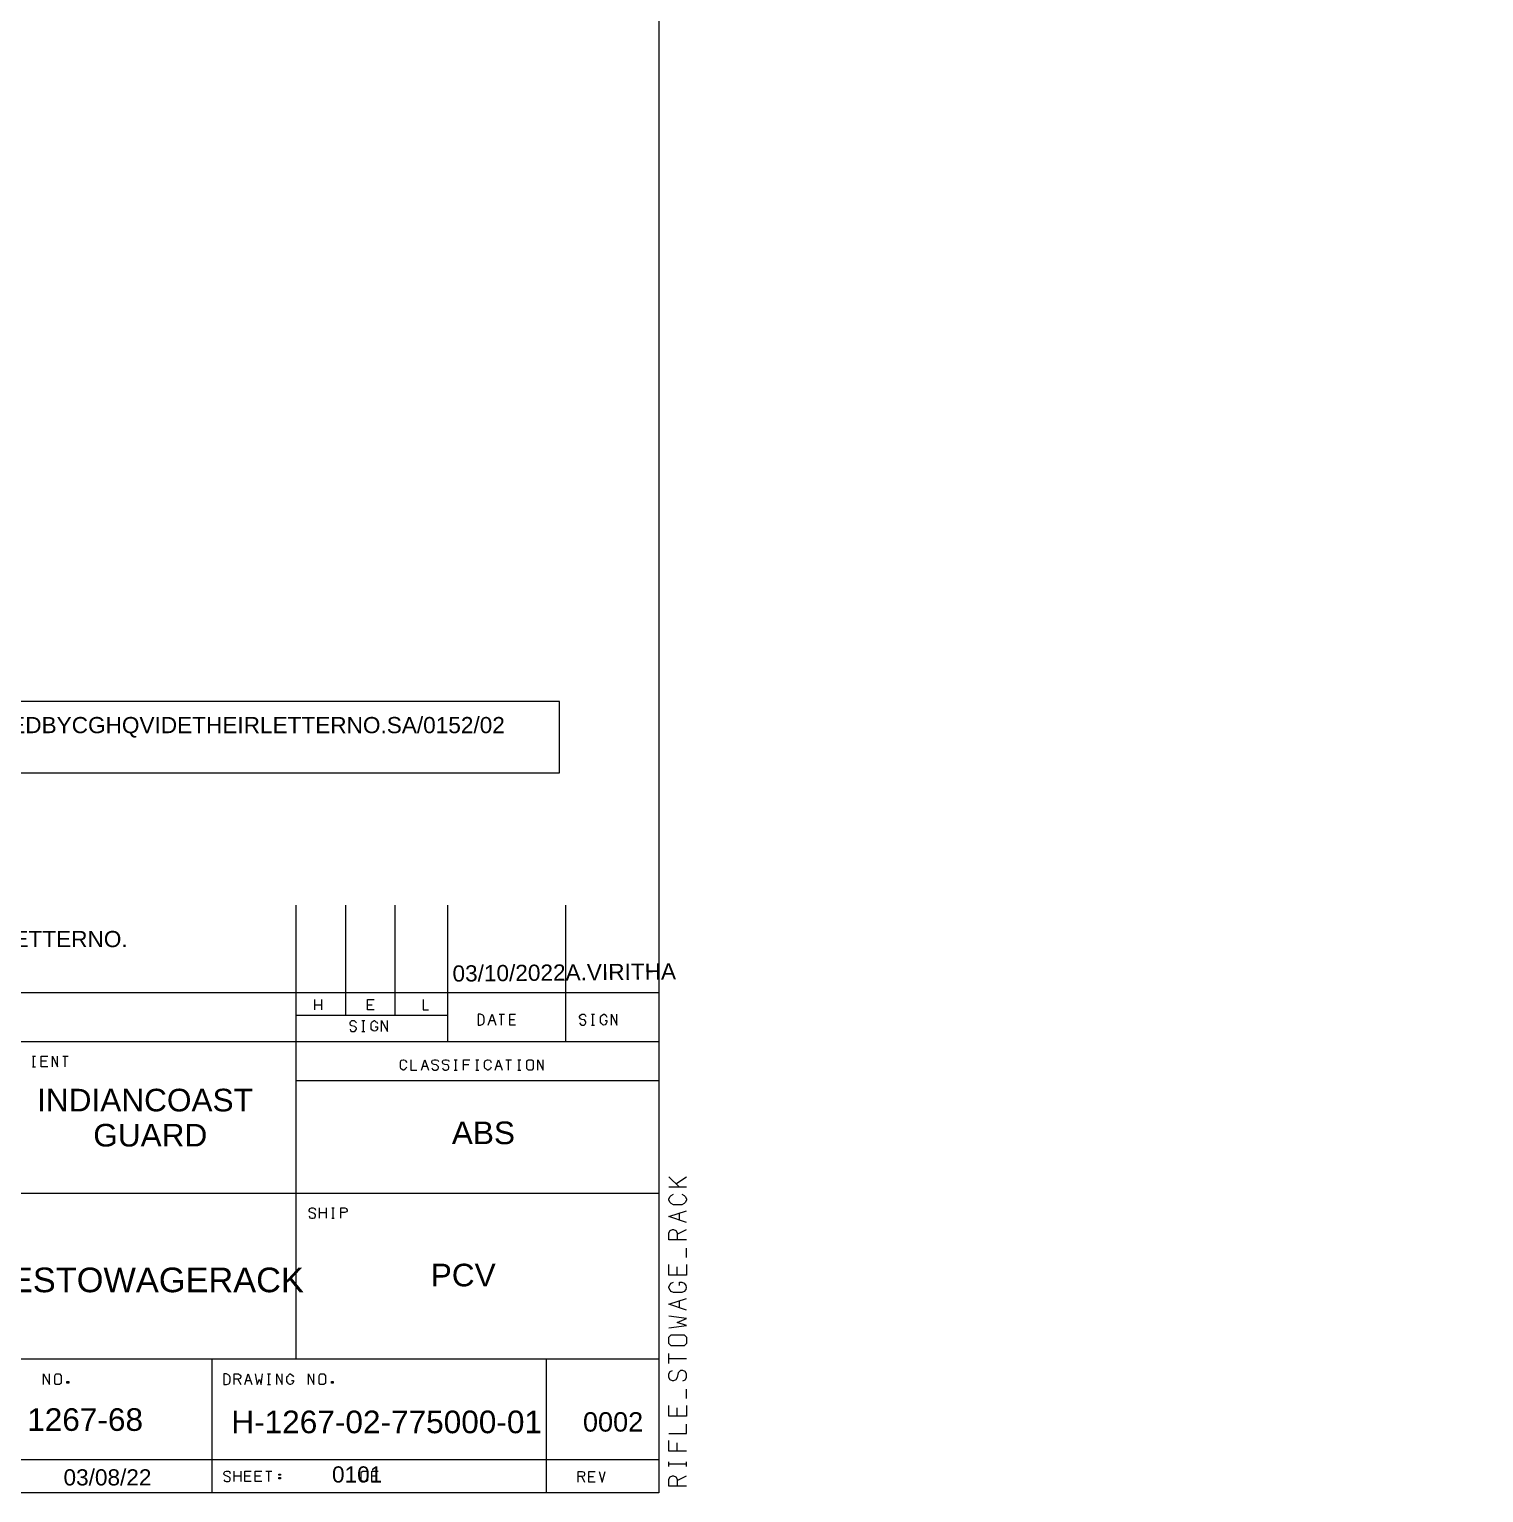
# Model space of a CAD drawing. Header units: millimetres. Extents: x -3009 to 55097, y -2803 to 5841.
# Drawn here: x 48174.1 to 48252.1, y 21.6 to 100 of the extents above; entities that cross this region are included whole.
import ezdxf

# ---------------------------------------------------------------- set-up
doc = ezdxf.new("R2010")
doc.units = ezdxf.units.MM
doc.layers.add('PDF2_Geometry', color=7, linetype='Continuous')
doc.layers.add('PDF2_Text', color=7, linetype='Continuous')
doc.styles.add('PDF F3', font='arial.ttf')

msp = doc.modelspace()

# ---------------------------------------------------------------- linework, layer by layer
at = {"layer": 'PDF2_Geometry', "lineweight": 13}
for points in [[(47995.74799842235, 21.581074835761), (47995.74799842235, 175.9976682847704), (48207.91007203603, 175.9976682847704), (48207.91007203603, 21.581074835761)], [(48150.00776144141, 63.98839552915081), (48150.00776144141, 60.16169583015318), (48202.5777762535, 60.16169583015318), (48202.5777762535, 63.98839552915081)], [(48198.21784615819, 46.64280211871653), (48198.34331159997, 46.64280211871653), (48198.46877704175, 46.70553483960578), (48198.5001434022, 46.73690120005034), (48198.53150976264, 46.83100028138421), (48198.53150976264, 47.01919844405182), (48198.5001434022, 47.14466388583025), (48198.46877704175, 47.17603024627488), (48198.34331159997, 47.23876296716412), (48198.21784615819, 47.23876296716412)], [(48200.91537102464, 44.22759092864362), (48200.82127194331, 44.32169000997743), (48200.82127194331, 44.72945269575735), (48200.91537102464, 44.79218541664659), (48201.1035691873, 44.79218541664659), (48201.1663019082, 44.72945269575735), (48201.1663019082, 44.32169000997743), (48201.1035691873, 44.22759092864362)], [(48175.57133008829, 27.38384675486031), (48175.5085973674, 27.44657947574956), (48175.5085973674, 27.85434216152947), (48175.57133008829, 27.94844124286328), (48175.75952825095, 27.94844124286328), (48175.85362733229, 27.85434216152947), (48175.85362733229, 27.44657947574956), (48175.75952825095, 27.38384675486031)], [(48176.16730664033, 27.4465809062271), (48176.16730664033, 27.5406882212306), (48176.26140180088, 27.5406882212306), (48176.26140180088, 27.4465809062271)], [(48184.57349212779, 27.38384675486031), (48184.73032393002, 27.38384675486031), (48184.8557893718, 27.41521311530494), (48184.88715573224, 27.44657947574956), (48184.91852209269, 27.57204491752799), (48184.91852209269, 27.76024308019561), (48184.88715573224, 27.85434216152947), (48184.8557893718, 27.88570852197404), (48184.73032393002, 27.94844124286328), (48184.57349212779, 27.94844124286328)], [(48189.7489384104, 27.38384675486031), (48189.68620568951, 27.44657947574956), (48189.68620568951, 27.85434216152947), (48189.7489384104, 27.94844124286328), (48189.93713657307, 27.94844124286328), (48190.0312356544, 27.85434216152947), (48190.0312356544, 27.44657947574956), (48189.93713657307, 27.38384675486031)], [(48190.34490293358, 27.4465809062271), (48190.34490293358, 27.5406882212306), (48190.43899809411, 27.5406882212306), (48190.43899809411, 27.4465809062271)], [(48187.61602094914, 22.58479738978974), (48187.61602094914, 22.52206329662226), (48187.52192578861, 22.52206329662226), (48187.52192578861, 22.58479738978974)], [(48187.52192578861, 22.33387277950493), (48187.52192578861, 22.39660687267246), (48187.61602094914, 22.39660687267246), (48187.61602094914, 22.33387277950493)], [(48192.03866932171, 22.1770313996679), (48191.94457024037, 22.23976412055708), (48191.94457024037, 22.67889316678162), (48192.03866932171, 22.74162588767086), (48192.22686748437, 22.74162588767086), (48192.28960020526, 22.67889316678162), (48192.28960020526, 22.23976412055708), (48192.22686748437, 22.1770313996679)]]:
    msp.add_lwpolyline(points, close=True, dxfattribs=at)
for points in [[(48188.46291405343, 28.76397431817276), (48188.46291405343, 45.76453579795833), (48188.46291405343, 53.07290366274481)], [(48191.12906194469, 47.17602456648251), (48191.12906194469, 53.07290366274481)], [(48193.76383661412, 47.17602456648251), (48193.76383661412, 53.07290366274481)], [(48196.58681395512, 45.76453579795833), (48196.58681395512, 53.07290366274481)], [(48202.92280817879, 45.76453579795833), (48202.92280817879, 53.07290366274481)], [(48137.30438781382, 48.39931066342473), (48207.91007203603, 48.39931066342473)], [(48189.46663660746, 47.45832220256352), (48189.46663660746, 48.02291767076525)], [(48189.81166853275, 48.02291767076525), (48189.81166853275, 47.45832220256352)], [(48192.63464587375, 47.45832220256352), (48192.28961394847, 47.45832220256352), (48192.28961394847, 48.02291767076525), (48192.63464587375, 48.02291767076525)], [(48195.26940858475, 48.02291767076525), (48195.26940858475, 47.45832220256352), (48195.5517183753, 47.45832220256352)], [(48188.46291405343, 47.17602456648251), (48196.58681395512, 47.17602456648251)], [(48189.46663660746, 47.74062003468424), (48189.81166853275, 47.74062003468424)], [(48192.28961394847, 47.74062003468424), (48192.54053855875, 47.74062003468424)], [(48198.7510765545, 46.64280212407698), (48198.97064009742, 47.23875865964999), (48199.15885453139, 46.64280212407698)], [(48199.3470450485, 47.23875865964999), (48199.62933072616, 47.23875865964999)], [(48199.47251343088, 46.64280212407698), (48199.47251343088, 47.23875865964999)], [(48200.22529922015, 46.64280212407698), (48199.9116405167, 46.64280212407698), (48199.9116405167, 47.23875865964999), (48200.22529922015, 47.23875865964999)], [(48203.64424502147, 46.76825846685409), (48203.70697774236, 46.70552574596485), (48203.76971046325, 46.64279302507566), (48203.89517590503, 46.64279302507566), (48203.95790862592, 46.70552574596485), (48203.98927498636, 46.76825846685409), (48203.98927498636, 46.83099118774334), (48203.92654226547, 46.92509026907715), (48203.76971046325, 46.95645662952177), (48203.70697774236, 46.98782298996639), (48203.64424502147, 47.0819220713002), (48203.64424502147, 47.11328843174482), (48203.70697774236, 47.17602115263401), (48203.76971046325, 47.23875387352325), (48203.89517590503, 47.23875387352325), (48203.95790862592, 47.17602115263401), (48203.98927498636, 47.11328843174482)], [(48204.3029356839, 47.23875865964999), (48204.45975317522, 47.23875865964999)], [(48204.36565781865, 46.64280212407698), (48204.36565781865, 47.23875865964999)], [(48204.83615842241, 46.73689497808556), (48204.77342570152, 46.79962769897475), (48204.77342570152, 47.08192494297623), (48204.83615842241, 47.14465766386547), (48204.86752478286, 47.1760240243101), (48204.93025750374, 47.23875674519928), (48204.99299022464, 47.23875674519928), (48205.05572294552, 47.1760240243101), (48205.08708930597, 47.14465766386547), (48205.11845566641, 47.08192494297623)], [(48205.36938056871, 46.64280212407698), (48205.36938056871, 47.23875865964999), (48205.65169016322, 46.64280212407698), (48205.65169016322, 47.23875865964999)], [(48191.34862151678, 46.42323855282962), (48191.37998787723, 46.36050583194043), (48191.44272059811, 46.29777311105119), (48191.56818603989, 46.29777311105119), (48191.63091876078, 46.36050583194043), (48191.69365148167, 46.42323855282962), (48191.69365148167, 46.48597127371886), (48191.59955240034, 46.58007035505267), (48191.44272059811, 46.61143671549729), (48191.37998787723, 46.64280307594191), (48191.34862151678, 46.73690215727572), (48191.34862151678, 46.76826851772034), (48191.37998787723, 46.83100123860953), (48191.44272059811, 46.89373395949877), (48191.56818603989, 46.89373395949877), (48191.63091876078, 46.83100123860953), (48191.69365148167, 46.76826851772034)], [(48191.97595504898, 46.89372673436179), (48192.13278449872, 46.89372673436179)], [(48191.97595504898, 46.29777019878878), (48192.13278449872, 46.29777019878878)], [(48192.07005040555, 46.29777019878878), (48192.07005040555, 46.89372673436179)], [(48192.50918578733, 46.39186309874412), (48192.47781942689, 46.45459581963337), (48192.47781942689, 46.73689306363485), (48192.50918578733, 46.79962578452404), (48192.54055214777, 46.83099214496866), (48192.63465122911, 46.89372486585791), (48192.66601758955, 46.89372486585791), (48192.72875031045, 46.83099214496866), (48192.79148303133, 46.79962578452404), (48192.82284939178, 46.73689306363485)], [(48192.69738395, 46.54869490096718), (48192.82284939178, 46.54869490096718), (48192.82284939178, 46.45459581963337), (48192.79148303133, 46.39186309874412)], [(48193.04239993379, 46.29777019878878), (48193.04239993379, 46.89372673436179), (48193.35605863723, 46.29777019878878), (48193.35605863723, 46.89372673436179)], [(48198.84517171505, 46.89372673436179), (48199.06473525795, 46.89372673436179)], [(48199.9116405167, 46.95646102356903), (48200.16257708542, 46.95646102356903)], [(48204.3029356839, 46.64280212407698), (48204.45975317522, 46.64280212407698)], [(48205.02435658508, 46.89372678030861), (48205.11845566641, 46.89372678030861), (48205.11845566641, 46.79962769897475), (48205.08708930597, 46.73689497808556)], [(48137.30438781382, 21.581074835761), (48137.30438781382, 45.76453579795833), (48207.91007203603, 45.76453579795833)], [(48174.31669078598, 44.98037678684307), (48174.47352023573, 44.98037678684307)], [(48174.37942507519, 44.41578151468116), (48174.37942507519, 44.98037678684307)], [(48175.13221086447, 44.41578151468116), (48174.78717913522, 44.41578151468116), (48174.78717913522, 44.98037678684307), (48175.13221086447, 44.98037678684307)], [(48174.78717913522, 44.72945217655831), (48175.0694767713, 44.72945217655831)], [(48175.38314762922, 44.41578151468116), (48175.38314762922, 44.98037678684307), (48175.6654452653, 44.41578151468116), (48175.6654452653, 44.98037678684307)], [(48175.94774309742, 44.98037678684307), (48176.2300407335, 44.98037678684307)], [(48176.07319932533, 44.41578151468116), (48176.07319932533, 44.98037678684307)], [(48194.39114635505, 44.38442033780325), (48194.32841363416, 44.32168761691406), (48194.29704727371, 44.29032125646944), (48194.23431455283, 44.2275885355802), (48194.20294819238, 44.2275885355802), (48194.10884911105, 44.29032125646944), (48194.0774827506, 44.32168761691406), (48194.04611639016, 44.38442033780325), (48194.04611639016, 44.63535122136011), (48194.0774827506, 44.72945030269398), (48194.10884911105, 44.7608166631386), (48194.20294819238, 44.79218302358316), (48194.23431455283, 44.79218302358316), (48194.29704727371, 44.7608166631386), (48194.32841363416, 44.72945030269398), (48194.39114635505, 44.63535122136011)], [(48194.61071795601, 44.79218646576555), (48194.61071795601, 44.22759099756382), (48194.92437665947, 44.22759099756382)], [(48195.17531342422, 44.22759099756382), (48195.36352785819, 44.79218646576555), (48195.5517183753, 44.22759099756382)], [(48195.73990878827, 44.35305924209808), (48195.77127514872, 44.2903265212089), (48195.86537423005, 44.22759380031965), (48195.95947331138, 44.22759380031965), (48196.05357239272, 44.2903265212089), (48196.08493875316, 44.35305924209808), (48196.08493875316, 44.41579196298733), (48195.99083967183, 44.50989104432114), (48195.86537423005, 44.54125740476576), (48195.77127514872, 44.57262376521038), (48195.73990878827, 44.63535648609957), (48195.73990878827, 44.69808920698881), (48195.77127514872, 44.760821927878), (48195.86537423005, 44.79218828832262), (48195.95947331138, 44.79218828832262), (48196.05357239272, 44.760821927878), (48196.08493875316, 44.69808920698881)], [(48196.30451221038, 44.35305924209808), (48196.33587857083, 44.2903265212089), (48196.42997765216, 44.22759380031965), (48196.52407673349, 44.22759380031965), (48196.61817581482, 44.2903265212089), (48196.64954217527, 44.35305924209808), (48196.64954217527, 44.41579196298733), (48196.58680945438, 44.50989104432114), (48196.42997765216, 44.54125740476576), (48196.33587857083, 44.57262376521038), (48196.30451221038, 44.63535648609957), (48196.30451221038, 44.69808920698881), (48196.33587857083, 44.760821927878), (48196.42997765216, 44.79218828832262), (48196.52407673349, 44.79218828832262), (48196.61817581482, 44.760821927878), (48196.64954217527, 44.69808920698881)], [(48196.93184588041, 44.79218646576555), (48197.08866317569, 44.79218646576555)], [(48197.02594104096, 44.22759099756382), (48197.02594104096, 44.79218646576555)], [(48197.43369510098, 44.22759099756382), (48197.43369510098, 44.79218646576555), (48197.77872702627, 44.79218646576555)], [(48198.09238572972, 44.79218646576555), (48198.24922713789, 44.79218646576555)], [(48198.15513197736, 44.22759099756382), (48198.15513197736, 44.79218646576555)], [(48198.90790991687, 44.38442033780325), (48198.87654355643, 44.32168761691406), (48198.84517719599, 44.29032125646944), (48198.75107811466, 44.2275885355802), (48198.71971175421, 44.2275885355802), (48198.65697903332, 44.29032125646944), (48198.59424631243, 44.32168761691406), (48198.56287995198, 44.38442033780325), (48198.56287995198, 44.63535122136011), (48198.59424631243, 44.72945030269398), (48198.65697903332, 44.7608166631386), (48198.71971175421, 44.79218302358316), (48198.75107811466, 44.79218302358316), (48198.84517719599, 44.7608166631386), (48198.87654355643, 44.72945030269398), (48198.90790991687, 44.63535122136011)], [(48199.12748150559, 44.22759099756382), (48199.31567202271, 44.79218646576555), (48199.50388645667, 44.22759099756382)], [(48199.69207697379, 44.79218646576555), (48200.00573567724, 44.79218646576555)], [(48199.84889426907, 44.22759099756382), (48199.84889426907, 44.79218646576555)], [(48200.35076760253, 44.79218646576555), (48200.5076090107, 44.79218646576555)], [(48200.41348973727, 44.22759099756382), (48200.41348973727, 44.79218646576555)], [(48201.4172122913, 44.22759099756382), (48201.4172122913, 44.79218646576555), (48201.69952208185, 44.22759099756382), (48201.69952208185, 44.79218646576555)], [(48174.31669078598, 44.41578151468116), (48174.47352023573, 44.41578151468116)], [(48195.23805947581, 44.4471545404773), (48195.45762301872, 44.4471545404773)], [(48196.93184588041, 44.22759099756382), (48197.08866317569, 44.22759099756382)], [(48197.43369510098, 44.54124970101611), (48197.71600489153, 44.54124970101611)], [(48198.09238572972, 44.22759099756382), (48198.24922713789, 44.22759099756382)], [(48199.22157666612, 44.4471545404773), (48199.44114020904, 44.4471545404773)], [(48200.35076760253, 44.22759099756382), (48200.5076090107, 44.22759099756382)], [(48207.91007203603, 43.66299552936209), (48188.46291405343, 43.66299552936209)], [(48137.30438781382, 37.64064805072508), (48207.91007203603, 37.64064805072508)], [(48189.15298585791, 36.41736191319649), (48189.18435221836, 36.32326283186268), (48189.27845129969, 36.29189647141806), (48189.37255038102, 36.29189647141806), (48189.46664946235, 36.32326283186268), (48189.4980158228, 36.41736191319649), (48189.4980158228, 36.48009463408567), (48189.43528310191, 36.54282735497492), (48189.27845129969, 36.60556007586416), (48189.18435221836, 36.63692643630873), (48189.15298585791, 36.69965915719797), (48189.15298585791, 36.73102551764259), (48189.18435221836, 36.8251245989764), (48189.27845129969, 36.85649095942102), (48189.37255038102, 36.85649095942102), (48189.46664946235, 36.8251245989764), (48189.4980158228, 36.73102551764259)], [(48189.7175733722, 36.29189357140814), (48189.7175733722, 36.85648903960987)], [(48189.7175733722, 36.60556442932506), (48190.06260529749, 36.60556442932506)], [(48190.06260529749, 36.85648903960987), (48190.06260529749, 36.29189357140814)], [(48190.37626400094, 36.85648903960987), (48190.50173238332, 36.85648903960987)], [(48190.37626400094, 36.29189357140814), (48190.50173238332, 36.29189357140814)], [(48190.43899809411, 36.29189357140814), (48190.43899809411, 36.85648903960987)], [(48190.84676421672, 36.29189359974197), (48190.84676421672, 36.85648808774494), (48191.06632873983, 36.85648808774494), (48191.16042782116, 36.82512172730031), (48191.19179418161, 36.7310226459665), (48191.19179418161, 36.69965628552188), (48191.16042782116, 36.6369235646327), (48191.06632873983, 36.60555720418807), (48190.84676421672, 36.60555720418807)], [(48137.30438781382, 28.76397431817276), (48207.91007203603, 28.76397431817276)], [(48183.94616246228, 21.581074835761), (48183.94616246228, 28.76397431817276)], [(48201.88771259897, 21.581074835761), (48201.88771259897, 28.76397431817276)], [(48174.91264732156, 27.38384681305962), (48174.91264732156, 27.94844228126135), (48175.22631817947, 27.38384681305962), (48175.22631817947, 27.94844228126135)], [(48185.1380955499, 27.38384675486031), (48185.1380955499, 27.94844124286328), (48185.35766007302, 27.94844124286328), (48185.45175915435, 27.88570852197404), (48185.48312551479, 27.82297580108485), (48185.48312551479, 27.79160944064023), (48185.45175915435, 27.69751035930642), (48185.35766007302, 27.6661439988618), (48185.1380955499, 27.6661439988618)], [(48185.32627800896, 27.66614444914063), (48185.48310745871, 27.38384681305962)], [(48185.70268296005, 27.38384681305962), (48185.89087347717, 27.94844228126135), (48186.07907595271, 27.38384681305962)], [(48185.79677831663, 27.60342231439802), (48186.01634185954, 27.60342231439802)], [(48186.26726646983, 27.94844228126135), (48186.36137378483, 27.38384681305962), (48186.48684197116, 27.66614444914063), (48186.58093732774, 27.38384681305962), (48186.64367142091, 27.94844228126135)], [(48186.92596925303, 27.94844228126135), (48187.08279850674, 27.94844228126135)], [(48186.9887033462, 27.38384681305962), (48186.9887033462, 27.94844228126135)], [(48187.42783043203, 27.38384681305962), (48187.42783043203, 27.94844228126135), (48187.71012826415, 27.38384681305962), (48187.71012826415, 27.94844228126135)], [(48188.21198547231, 27.60342228606419), (48188.30608455365, 27.60342228606419), (48188.30608455365, 27.54068956517494), (48188.27471819321, 27.44659048384113), (48188.24335183276, 27.41522412339651), (48188.14925275143, 27.38385776295189), (48188.11788639098, 27.38385776295189), (48188.0551536701, 27.41522412339651), (48188.02378730965, 27.44659048384113), (48187.96105458876, 27.54068956517494), (48187.96105458876, 27.79162044873181), (48188.02378730965, 27.85435316962105), (48188.0551536701, 27.88571953006567), (48188.11788639098, 27.94845225095486), (48188.14925275143, 27.94845225095486), (48188.24335183276, 27.88571953006567), (48188.27471819321, 27.85435316962105), (48188.30608455365, 27.79162044873181)], [(48189.12160487821, 27.38384681305962), (48189.12160487821, 27.94844228126135), (48189.40390251429, 27.38384681305962), (48189.40390251429, 27.94844228126135)], [(48186.92596925303, 27.38384681305962), (48187.08279850674, 27.38384681305962)], [(48144.48727533781, 23.36895640090495), (48207.91007203603, 23.36895640090495)], [(48184.57349212779, 22.27113861741725), (48184.63622484868, 22.20840589652801), (48184.69895756957, 22.17703953608338), (48184.82442301135, 22.17703953608338), (48184.88715573224, 22.20840589652801), (48184.91852209269, 22.27113861741725), (48184.91852209269, 22.36523769875106), (48184.8557893718, 22.4279704196403), (48184.69895756957, 22.49070314052949), (48184.63622484868, 22.52206950097411), (48184.57349212779, 22.5848022218633), (48184.57349212779, 22.61616858230792), (48184.63622484868, 22.71026766364173), (48184.69895756957, 22.74163402408635), (48184.82442301135, 22.74163402408635), (48184.88715573224, 22.71026766364173), (48184.91852209269, 22.61616858230792)], [(48185.13808749185, 22.17703137133401), (48185.13808749185, 22.74162683953574)], [(48185.13808749185, 22.49070222925099), (48185.48310745871, 22.49070222925099)], [(48185.48310745871, 22.74162683953574), (48185.48310745871, 22.17703137133401)], [(48186.04770292692, 22.17703137133401), (48185.70268296005, 22.17703137133401), (48185.70268296005, 22.74162683953574), (48186.04770292692, 22.74162683953574)], [(48185.70268296005, 22.49070222925099), (48185.98496883375, 22.49070222925099)], [(48186.61229839511, 22.17703137133401), (48186.26726646983, 22.17703137133401), (48186.26726646983, 22.74162683953574), (48186.61229839511, 22.74162683953574)], [(48186.26726646983, 22.49070222925099), (48186.54956430195, 22.49070222925099)], [(48186.83186193803, 22.74162683953574), (48187.14553279595, 22.74162683953574)], [(48186.9887033462, 22.17703137133401), (48186.9887033462, 22.74162683953574)], [(48192.50917749138, 22.17703137133401), (48192.50917749138, 22.74162683953574), (48192.85420941667, 22.74162683953574)], [(48192.50917749138, 22.49070222925099), (48192.79147512746, 22.49070222925099)], [(48203.58149889942, 22.14567030396273), (48203.58149889942, 22.7102647919657), (48203.80106342254, 22.7102647919657), (48203.89516250387, 22.67889843152108), (48203.92652886431, 22.61616571063189), (48203.92652886431, 22.55343298974265), (48203.89516250387, 22.4907002688534), (48203.80106342254, 22.45933390840884), (48203.58149889942, 22.45933390840884)], [(48203.76968932465, 22.45932920345479), (48203.92653073282, 22.14567030396273)], [(48204.49112620102, 22.14567030396273), (48204.14609427573, 22.14567030396273), (48204.14609427573, 22.71026577216446), (48204.49112620102, 22.71026577216446)], [(48204.14609427573, 22.45932920345479), (48204.39703104048, 22.45932920345479)], [(48204.71068974394, 22.71026577216446), (48204.86753115211, 22.14567030396273), (48205.02434864343, 22.71026577216446)]]:
    msp.add_lwpolyline(points, dxfattribs=at)
at = {"layer": 'PDF2_Geometry', "color": 92, "lineweight": 13, "true_color": 0x00bd00}
for points in [[(48208.44329428239, 38.51891437684372), (48209.0078897506, 37.95431890864199)], [(48208.81967531663, 38.14250942575927), (48209.38427078483, 38.51891437684372)], [(48209.38427078483, 37.95431890864199), (48208.44329428239, 37.95431890864199)], [(48209.13335809927, 37.57791389935829), (48209.25882354105, 37.51518117846905), (48209.32155626194, 37.45244845757986), (48209.38428898283, 37.32698301580137), (48209.38428898283, 37.26425029491219), (48209.32155626194, 37.13878485313376), (48209.25882354105, 37.07605213224451), (48209.13335809927, 37.01331941135533), (48208.69422905305, 37.01331941135533), (48208.56876361127, 37.07605213224451), (48208.50603089038, 37.13878485313376), (48208.44329816949, 37.26425029491219), (48208.44329816949, 37.32698301580137), (48208.50603089038, 37.45244845757986), (48208.56876361127, 37.51518117846905), (48208.69422905305, 37.57791389935829)], [(48209.38427078483, 36.0723300284946), (48208.44329428239, 36.38600088641158), (48209.38427078483, 36.69965958986381)], [(48209.0078897506, 36.19779841086932), (48209.0078897506, 36.57419140352886)], [(48209.38426281867, 35.13134161358016), (48208.44327200534, 35.13134161358016), (48208.44327200534, 35.50773793891551), (48208.50600472622, 35.63320338069394), (48208.631470168, 35.69593610158313), (48208.69420288889, 35.69593610158313), (48208.81966833067, 35.63320338069394), (48208.88240105156, 35.50773793891551), (48208.88240105156, 35.13134161358016)], [(48208.88242156426, 35.44501242555032), (48209.38427078483, 35.69593703583507)], [(48209.38427078483, 34.19035310677214), (48209.38427078483, 34.69221448180639)], [(48209.38427078483, 33.81396031015237), (48209.38427078483, 33.24936484195064), (48208.44329428239, 33.24936484195064), (48208.44329428239, 33.81396031015237)], [(48208.88242156426, 33.24936484195064), (48208.88242156426, 33.68849192777765)], [(48209.2588126925, 32.37110572335598), (48209.13334725072, 32.30837300246679), (48208.69421820449, 32.30837300246679), (48208.56875276272, 32.37110572335598), (48208.50602004183, 32.43383844424523), (48208.44328732094, 32.55930388602366), (48208.44328732094, 32.6220366069129), (48208.50602004183, 32.74750204869133), (48208.56875276272, 32.81023476958052), (48208.69421820449, 32.87296749046976)], [(48209.00788180895, 32.68476932780209), (48209.00788180895, 32.87296749046976), (48209.13334725072, 32.87296749046976), (48209.2588126925, 32.81023476958052)], [(48209.38427078483, 31.36737596180325), (48208.44329428239, 31.68104681972017), (48209.38427078483, 31.99470552317246)], [(48209.0078897506, 31.49284434417797), (48209.0078897506, 31.8692373368375)], [(48208.44329428239, 30.42638750094204), (48209.38427078483, 30.5518558833167), (48208.88242156426, 30.70868533306276), (48209.38427078483, 30.92824887597624), (48208.44329428239, 31.05371706231125)], [(48208.44329428239, 28.51303755342332), (48208.44329428239, 29.04627195425377)], [(48209.38427078483, 28.76397431817276), (48208.44329428239, 28.76397431817276)], [(48209.19607231381, 27.57204922504206), (48209.32153775558, 27.63478194593131), (48209.38427047648, 27.76024738770974), (48209.38427047648, 27.94844555037736), (48209.32153775558, 28.07391099215579), (48209.19607231381, 28.13664371304503), (48209.07060687203, 28.13664371304503), (48208.94514143025, 28.0111782712666), (48208.88240870936, 27.76024738770974), (48208.81967598847, 27.63478194593131), (48208.6942105467, 27.57204922504206), (48208.6314778258, 27.57204922504206), (48208.50601238402, 27.63478194593131), (48208.44327966314, 27.76024738770974), (48208.44327966314, 27.94844555037736), (48208.50601238402, 28.07391099215579), (48208.6314778258, 28.13664371304503)], [(48209.38427078483, 26.63106082774061), (48209.38427078483, 27.1329220067351)], [(48209.38427078483, 26.25466783508108), (48209.38427078483, 25.69007236687935), (48208.44329428239, 25.69007236687935), (48208.44329428239, 26.25466783508108)], [(48208.88242156426, 25.69007236687935), (48208.88242156426, 26.12919945270636)], [(48208.44329428239, 24.74908390601814), (48209.38427078483, 24.74908390601814), (48209.38427078483, 25.25094528105234)], [(48209.38427078483, 23.80808348673196), (48208.44329428239, 23.80808348673196), (48208.44329428239, 24.37267895493369)], [(48208.88242156426, 23.80808348673196), (48208.88242156426, 24.24721076859868)], [(48208.44329428239, 22.99256340824547), (48208.44329428239, 23.24348821456999)], [(48209.38427078483, 23.11803179062019), (48208.44329428239, 23.11803179062019)], [(48209.38427078483, 22.99256340824547), (48209.38427078483, 23.24348821456999)], [(48209.38426281867, 21.92610673807582), (48208.44327200534, 21.92610673807582), (48208.44327200534, 22.30250306341111), (48208.50600472622, 22.42796850518954), (48208.631470168, 22.49070122607878), (48208.69420288889, 22.49070122607878), (48208.81966833067, 22.42796850518954), (48208.88240105156, 22.30250306341111), (48208.88240105156, 21.92610673807582)], [(48208.88242156426, 22.23976546450149), (48209.38427078483, 22.49070222925099)]]:
    msp.add_lwpolyline(points, dxfattribs=at)
msp.add_lwpolyline([(48209.38426281867, 29.57949437904637), (48209.2587973769, 29.45402893726788), (48208.56873744711, 29.45402893726788), (48208.44327200534, 29.57949437904637), (48208.44327200534, 29.92452434393704), (48208.56873744711, 30.04998978571547), (48209.2587973769, 30.04998978571547), (48209.38426281867, 29.92452434393704)], close=True, dxfattribs=at)
at = {"layer": 'PDF2_Geometry', "lineweight": 13}
for points in [[(48192.79148303133, 46.39186309874412), (48192.69738395, 46.29776401741032), (48192.60328486867, 46.29776401741032), (48192.50918578733, 46.39186309874412)], [(48205.08708930597, 46.73689497808556), (48204.99299022464, 46.61142953630713), (48204.93025750374, 46.61142953630713), (48204.83615842241, 46.73689497808556)]]:
    msp.add_open_spline(points, degree=3, dxfattribs=at)
at = {"layer": 'PDF2_Geometry', "color": 92, "lineweight": 13, "true_color": 0x00bd00}
msp.add_open_spline([(48209.2588126925, 32.81023476958052), (48209.41564449472, 32.65340296735747), (48209.41564449472, 32.49657116513447), (48209.2588126925, 32.37110572335598)], degree=3, dxfattribs=at)

# ---------------------------------------------------------------- texts
at = {"layer": 'PDF2_Text', "attachment_point": 4, "style": 'PDF F3'}
for s, insert, char_height in [('REV.0001OFTHISDRAWINGISAPPROVEDBYCGHQVIDETHEIRLETTERNO.SA/0152/02', (48151.10779289507, 62.61104205762939), 0.8673093488343868), ('PCVs/HULLDrgDATED30SEP22.', (48151.10779289507, 61.16816044134157), 0.8673093488343868), ('ii)QUANTITYATSR.NO5CHANDEDTO4NOSPERSHIP.', (48140.66283698493, 52.69906922535756), 0.8673093488343868), ('i)NOTEATSR.NO.4AMMENDEDASPERCGHQAPPROVALLETTERNO.', (48140.85061269213, 51.13082299502878), 0.8673093488343868), ('SA/0152/02PCVs/HULLDrgDATED30SEP22.', (48141.94890115738, 49.37400336969301), 0.8673093488343868), ('INDIANCOAST', (48174.5654298236, 42.61957996167735), 1.212209131076757), ('GUARD', (48177.57682888407, 40.73805780317139), 1.212209131076757), ('ABS', (48196.80402430832, 40.8639329374019), 1.212209131076757), ('PCV', (48195.67520035425, 33.24118049624207), 1.212209131076757), ('ARRANGEMENT&DETAILSOFRIFLESTOWAGERACK', (48143.32452971557, 32.9790981766015), 1.318725339720383), ('1267-68', (48174.03228720817, 25.49410043517616), 1.212209131076757), ('H-1267-02-775000-01', (48184.9790206496, 25.36820934718969), 1.212209131076757), ('0002', (48203.83621656649, 25.37046680365279), 1.039782213364101), ('03/08/22', (48175.98183618193, 22.39924129481847), 0.8673093488343868), ('0101', (48190.37922344564, 22.55585931671214), 0.8673093488343868)]:
    msp.add_mtext(s, dxfattribs=dict(at, insert=insert, char_height=char_height))
at = {"layer": 'PDF2_Text', "insert": (48196.84082962323, 49.4056237139319), "char_height": 0.8673093488343868, "attachment_point": 4, "rotation": 0.5620562252229314, "style": 'PDF F3'}
msp.add_mtext('03/10/2022A.VIRITHA', dxfattribs=at)

doc.saveas('drawing.dxf')
